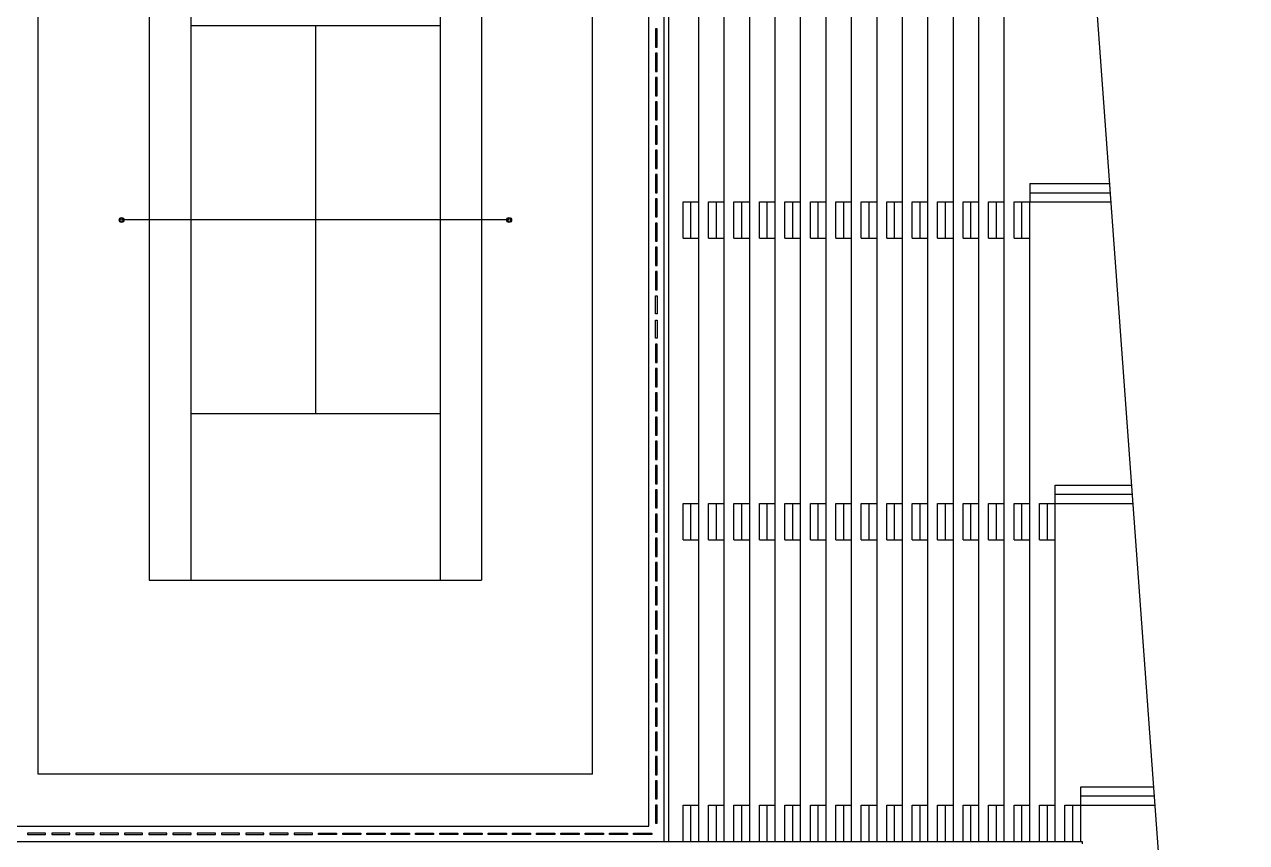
# Model space of a CAD drawing. Extents: x 23317406 to 24383751, y 42324270 to 43451021.
# Drawn here: x 24115841 to 24118530, y 43003737 to 43005536 of the extents above; entities that cross this region are included whole.
import ezdxf

# ---------------------------------------------------------------- set-up
doc = ezdxf.new("R2010")
doc.units = 0
doc.header["$MEASUREMENT"] = 0
doc.layers.add('CT', color=9, linetype='CONTINUOUS')
doc.layers.add('墙', color=7, linetype='CONTINUOUS')

msp = doc.modelspace()

# ---------------------------------------------------------------- linework, layer by layer
at = {"layer": 'CT', "color": 6, "linetype": 'ByBlock'}
for p, q in [((24118475.98138, 43001787.45783, -1), (24118100.37171, 43006945.83074, -1)), ((24117248.00333, 43006472.49741, -1), (24117248.00333, 43003739.16408, -1)), ((24117258.00333, 43006472.49741, -1), (24117258.00333, 43003739.16408, -1)), ((24117324.66999, 43003739.16408, -1), (24117324.66999, 43006472.49741, -1)), ((24117380.66999, 43003739.16408, -1), (24117380.66999, 43006472.49741, -1)), ((24117436.66999, 43003739.16408, -1), (24117436.66999, 43006472.49741, -1)), ((24117492.66999, 43003739.16408, -1), (24117492.66999, 43006472.49741, -1)), ((24117548.66999, 43003739.16408, -1), (24117548.66999, 43006472.49741, -1)), ((24117604.66999, 43003739.16408, -1), (24117604.66999, 43006472.49741, -1)), ((24117660.66999, 43003739.16408, -1), (24117660.66999, 43006472.49741, -1)), ((24117716.66999, 43003739.16408, -1), (24117716.66999, 43006472.49741, -1)), ((24117772.66999, 43003739.16408, -1), (24117772.66999, 43006472.49741, -1)), ((24117828.66999, 43003739.16408, -1), (24117828.66999, 43006472.49741, -1)), ((24117884.66999, 43003739.16408, -1), (24117884.66999, 43006472.49741, -1)), ((24117940.66999, 43003739.16408, -1), (24117940.66999, 43006472.49741, -1)), ((24117996.66999, 43003739.16408, -1), (24117996.66999, 43006472.49741, -1)), ((24117214.66999, 43003772.49741, -1), (24117214.66999, 43006439.16408, -1)), ((24115871.66999, 43003886.83074, -1), (24115871.66999, 43006324.83074, -1)), ((24117091.00333, 43003886.83074, -1), (24117091.00333, 43006324.83074, -1)), ((24116115.66999, 43005898.16408, -1), (24116115.66999, 43004313.49741, -1)), ((24116207.00333, 43005898.16408, -1), (24116207.00333, 43004313.49741, -1)), ((24116755.66999, 43005898.16408, -1), (24116755.66999, 43004313.49741, -1)), ((24116847.00333, 43005898.16408, -1), (24116847.00333, 43004313.49741, -1)), ((24116755.66999, 43005532.49741, -1), (24116207.00333, 43005532.49741, -1)), ((24116481.33666, 43005532.49741, -1), (24116481.33666, 43004679.16408, -1)), ((24117233.00333, 43005525.83074, -1), (24117229.66999, 43005525.83074, -1)), ((24117229.66999, 43005525.83074, -1), (24117229.66999, 43005485.83074, -1)), ((24117233.00333, 43005485.83074, -1), (24117233.00333, 43005525.83074, -1)), ((24117229.66999, 43005485.83074, -1), (24117233.00333, 43005485.83074, -1)), ((24117233.00333, 43005472.49741, -1), (24117229.66999, 43005472.49741, -1)), ((24117229.66999, 43005472.49741, -1), (24117229.66999, 43005432.49741, -1)), ((24117233.00333, 43005432.49741, -1), (24117233.00333, 43005472.49741, -1)), ((24117229.66999, 43005432.49741, -1), (24117233.00333, 43005432.49741, -1)), ((24117233.00333, 43005419.16408, -1), (24117229.66999, 43005419.16408, -1)), ((24117229.66999, 43005419.16408, -1), (24117229.66999, 43005379.16408, -1)), ((24117233.00333, 43005379.16408, -1), (24117233.00333, 43005419.16408, -1)), ((24117229.66999, 43005379.16408, -1), (24117233.00333, 43005379.16408, -1)), ((24117233.00333, 43005365.83074, -1), (24117229.66999, 43005365.83074, -1)), ((24117229.66999, 43005365.83074, -1), (24117229.66999, 43005325.83074, -1)), ((24117233.00333, 43005325.83074, -1), (24117233.00333, 43005365.83074, -1)), ((24117229.66999, 43005325.83074, -1), (24117233.00333, 43005325.83074, -1)), ((24117233.00333, 43005312.49741, -1), (24117229.66999, 43005312.49741, -1)), ((24117229.66999, 43005312.49741, -1), (24117229.66999, 43005272.49741, -1)), ((24117233.00333, 43005272.49741, -1), (24117233.00333, 43005312.49741, -1)), ((24117229.66999, 43005272.49741, -1), (24117233.00333, 43005272.49741, -1)), ((24117233.00333, 43005259.16408, -1), (24117229.66999, 43005259.16408, -1)), ((24117229.66999, 43005259.16408, -1), (24117229.66999, 43005219.16408, -1)), ((24117233.00333, 43005219.16408, -1), (24117233.00333, 43005259.16408, -1)), ((24117229.66999, 43005219.16408, -1), (24117233.00333, 43005219.16408, -1)), ((24117233.00333, 43005205.83074, -1), (24117229.66999, 43005205.83074, -1)), ((24117229.66999, 43005205.83074, -1), (24117229.66999, 43005165.83074, -1)), ((24117233.00333, 43005165.83074, -1), (24117233.00333, 43005205.83074, -1)), ((24117229.66999, 43005165.83074, -1), (24117233.00333, 43005165.83074, -1)), ((24118052.66999, 43005185.83074, -1), (24118228.52705, 43005185.83074, -1)), ((24118052.66999, 43005185.83074, -1), (24118052.66999, 43005145.83074, -1)), ((24118052.66999, 43005165.83074, -1), (24118229.98336, 43005165.83074, -1)), ((24117233.00333, 43005152.49741, -1), (24117229.66999, 43005152.49741, -1)), ((24117229.66999, 43005152.49741, -1), (24117229.66999, 43005112.49741, -1)), ((24117233.00333, 43005112.49741, -1), (24117233.00333, 43005152.49741, -1)), ((24117290.00333, 43005145.83074, -1), (24117324.66999, 43005145.83074, -1)), ((24117290.00333, 43005065.83074, -1), (24117290.00333, 43005145.83074, -1)), ((24117307.33666, 43005065.83074, -1), (24117307.33666, 43005145.83074, -1)), ((24117346.00333, 43005145.83074, -1), (24117380.66999, 43005145.83074, -1)), ((24117346.00333, 43005065.83074, -1), (24117346.00333, 43005145.83074, -1)), ((24117363.33666, 43005065.83074, -1), (24117363.33666, 43005145.83074, -1)), ((24117402.00333, 43005145.83074, -1), (24117436.66999, 43005145.83074, -1)), ((24117402.00333, 43005065.83074, -1), (24117402.00333, 43005145.83074, -1)), ((24117419.33666, 43005065.83074, -1), (24117419.33666, 43005145.83074, -1)), ((24117458.00333, 43005145.83074, -1), (24117492.66999, 43005145.83074, -1)), ((24117458.00333, 43005065.83074, -1), (24117458.00333, 43005145.83074, -1)), ((24117475.33666, 43005065.83074, -1), (24117475.33666, 43005145.83074, -1)), ((24117514.00333, 43005145.83074, -1), (24117548.66999, 43005145.83074, -1)), ((24117514.00333, 43005065.83074, -1), (24117514.00333, 43005145.83074, -1)), ((24117531.33666, 43005065.83074, -1), (24117531.33666, 43005145.83074, -1)), ((24117570.00333, 43005145.83074, -1), (24117604.66999, 43005145.83074, -1)), ((24117570.00333, 43005065.83074, -1), (24117570.00333, 43005145.83074, -1)), ((24117587.33666, 43005065.83074, -1), (24117587.33666, 43005145.83074, -1)), ((24117626.00333, 43005145.83074, -1), (24117660.66999, 43005145.83074, -1)), ((24117626.00333, 43005065.83074, -1), (24117626.00333, 43005145.83074, -1)), ((24117643.33666, 43005065.83074, -1), (24117643.33666, 43005145.83074, -1)), ((24117682.00333, 43005145.83074, -1), (24117716.66999, 43005145.83074, -1)), ((24117682.00333, 43005065.83074, -1), (24117682.00333, 43005145.83074, -1)), ((24117699.33666, 43005065.83074, -1), (24117699.33666, 43005145.83074, -1)), ((24117738.00333, 43005145.83074, -1), (24117772.66999, 43005145.83074, -1)), ((24117738.00333, 43005065.83074, -1), (24117738.00333, 43005145.83074, -1)), ((24117755.33666, 43005065.83074, -1), (24117755.33666, 43005145.83074, -1)), ((24117794.00333, 43005145.83074, -1), (24117828.66999, 43005145.83074, -1)), ((24117794.00333, 43005065.83074, -1), (24117794.00333, 43005145.83074, -1)), ((24117811.33666, 43005065.83074, -1), (24117811.33666, 43005145.83074, -1)), ((24117850.00333, 43005145.83074, -1), (24117884.66999, 43005145.83074, -1)), ((24117850.00333, 43005065.83074, -1), (24117850.00333, 43005145.83074, -1)), ((24117867.33666, 43005065.83074, -1), (24117867.33666, 43005145.83074, -1)), ((24117906.00333, 43005065.83074, -1), (24117906.00333, 43005145.83074, -1)), ((24117906.00333, 43005145.83074, -1), (24117940.66999, 43005145.83074, -1)), ((24117923.33666, 43005065.83074, -1), (24117923.33666, 43005145.83074, -1)), ((24117962.00333, 43005065.83074, -1), (24117962.00333, 43005145.83074, -1)), ((24117962.00333, 43005145.83074, -1), (24117996.66999, 43005145.83074, -1)), ((24117979.33666, 43005065.83074, -1), (24117979.33666, 43005145.83074, -1)), ((24118018.00333, 43005065.83074, -1), (24118018.00333, 43005145.83074, -1)), ((24118018.00333, 43005145.83074, -1), (24118052.66999, 43005145.83074, -1)), ((24118035.33666, 43005065.83074, -1), (24118035.33666, 43005145.83074, -1)), ((24118052.66999, 43003739.16408, -1), (24118052.66999, 43005145.83074, -1)), ((24118052.66999, 43005145.83074, -1), (24118231.43967, 43005145.83074, -1)), ((24117229.66999, 43005112.49741, -1), (24117233.00333, 43005112.49741, -1)), ((24116907.66999, 43005105.83074, -1), (24116055.00333, 43005105.83074, -1)), ((24117233.00333, 43005099.16408, -1), (24117229.66999, 43005099.16408, -1)), ((24117229.66999, 43005099.16408, -1), (24117229.66999, 43005059.16408, -1)), ((24117233.00333, 43005059.16408, -1), (24117233.00333, 43005099.16408, -1)), ((24117229.66999, 43005059.16408, -1), (24117233.00333, 43005059.16408, -1)), ((24117290.00333, 43005065.83074, -1), (24117324.66999, 43005065.83074, -1)), ((24117346.00333, 43005065.83074, -1), (24117380.66999, 43005065.83074, -1)), ((24117402.00333, 43005065.83074, -1), (24117436.66999, 43005065.83074, -1)), ((24117458.00333, 43005065.83074, -1), (24117492.66999, 43005065.83074, -1)), ((24117514.00333, 43005065.83074, -1), (24117548.66999, 43005065.83074, -1)), ((24117570.00333, 43005065.83074, -1), (24117604.66999, 43005065.83074, -1)), ((24117626.00333, 43005065.83074, -1), (24117660.66999, 43005065.83074, -1)), ((24117682.00333, 43005065.83074, -1), (24117716.66999, 43005065.83074, -1)), ((24117738.00333, 43005065.83074, -1), (24117772.66999, 43005065.83074, -1)), ((24117794.00333, 43005065.83074, -1), (24117828.66999, 43005065.83074, -1)), ((24117850.00333, 43005065.83074, -1), (24117884.66999, 43005065.83074, -1)), ((24117906.00333, 43005065.83074, -1), (24117940.66999, 43005065.83074, -1)), ((24117962.00333, 43005065.83074, -1), (24117996.66999, 43005065.83074, -1)), ((24118018.00333, 43005065.83074, -1), (24118052.66999, 43005065.83074, -1)), ((24117233.00333, 43005045.83074, -1), (24117229.66999, 43005045.83074, -1)), ((24117229.66999, 43005045.83074, -1), (24117229.66999, 43005005.83074, -1)), ((24117233.00333, 43005005.83074, -1), (24117233.00333, 43005045.83074, -1)), ((24117229.66999, 43005005.83074, -1), (24117233.00333, 43005005.83074, -1)), ((24117233.00333, 43004992.49741, -1), (24117229.66999, 43004992.49741, -1)), ((24117229.66999, 43004992.49741, -1), (24117229.66999, 43004952.49741, -1)), ((24117233.00333, 43004952.49741, -1), (24117233.00333, 43004992.49741, -1)), ((24117229.66999, 43004952.49741, -1), (24117233.00333, 43004952.49741, -1)), ((24117229.67, 43004899.16408, -1), (24117229.67, 43004939.16408, -1)), ((24117229.67, 43004939.16408, -1), (24117233.00333, 43004939.16408, -1)), ((24117233.00333, 43004939.16408, -1), (24117233.00333, 43004899.16408, -1)), ((24117233.00333, 43004899.16408, -1), (24117229.67, 43004899.16408, -1)), ((24117229.67, 43004845.83074, -1), (24117229.67, 43004885.83074, -1)), ((24117229.67, 43004885.83074, -1), (24117233.00333, 43004885.83074, -1)), ((24117233.00333, 43004885.83074, -1), (24117233.00333, 43004845.83074, -1)), ((24117233.00333, 43004845.83074, -1), (24117229.67, 43004845.83074, -1)), ((24117233.00333, 43004832.49741, -1), (24117229.67, 43004832.49741, -1)), ((24117229.67, 43004832.49741, -1), (24117229.67, 43004792.49741, -1)), ((24117233.00333, 43004792.49741, -1), (24117233.00333, 43004832.49741, -1)), ((24117229.67, 43004792.49741, -1), (24117233.00333, 43004792.49741, -1)), ((24117233.00333, 43004779.16408, -1), (24117229.67, 43004779.16408, -1)), ((24117229.67, 43004779.16408, -1), (24117229.67, 43004739.16408, -1)), ((24117233.00333, 43004739.16408, -1), (24117233.00333, 43004779.16408, -1)), ((24117229.67, 43004739.16408, -1), (24117233.00333, 43004739.16408, -1)), ((24117233.00333, 43004725.83074, -1), (24117229.67, 43004725.83074, -1)), ((24117229.67, 43004725.83074, -1), (24117229.67, 43004685.83074, -1)), ((24117233.00333, 43004685.83074, -1), (24117233.00333, 43004725.83074, -1)), ((24117229.67, 43004685.83074, -1), (24117233.00333, 43004685.83074, -1)), ((24116755.66999, 43004679.16408, -1), (24116207.00333, 43004679.16408, -1)), ((24117233.00333, 43004672.49741, -1), (24117229.67, 43004672.49741, -1)), ((24117229.67, 43004672.49741, -1), (24117229.67, 43004632.49741, -1)), ((24117233.00333, 43004632.49741, -1), (24117233.00333, 43004672.49741, -1)), ((24117229.67, 43004632.49741, -1), (24117233.00333, 43004632.49741, -1)), ((24117233.00333, 43004619.16408, -1), (24117229.67, 43004619.16408, -1)), ((24117229.67, 43004619.16408, -1), (24117229.67, 43004579.16408, -1)), ((24117233.00333, 43004579.16408, -1), (24117233.00333, 43004619.16408, -1)), ((24117229.67, 43004579.16408, -1), (24117233.00333, 43004579.16408, -1)), ((24117233.00333, 43004565.83074, -1), (24117229.67, 43004565.83074, -1)), ((24117229.67, 43004565.83074, -1), (24117229.67, 43004525.83074, -1)), ((24117233.00333, 43004525.83074, -1), (24117233.00333, 43004565.83074, -1)), ((24117229.67, 43004525.83074, -1), (24117233.00333, 43004525.83074, -1)), ((24118108.66999, 43003739.16408, -1), (24118108.66999, 43004522.49741, -1)), ((24118108.66999, 43004522.49741, -1), (24118276.82802, 43004522.49741, -1)), ((24117233.00333, 43004512.49741, -1), (24117229.67, 43004512.49741, -1)), ((24117229.67, 43004512.49741, -1), (24117229.67, 43004472.49741, -1)), ((24117233.00333, 43004472.49741, -1), (24117233.00333, 43004512.49741, -1)), ((24118108.66999, 43004502.49741, -1), (24118278.28433, 43004502.49741, -1)), ((24117229.67, 43004472.49741, -1), (24117233.00333, 43004472.49741, -1)), ((24117290.00333, 43004482.49741, -1), (24117324.66999, 43004482.49741, -1)), ((24117290.00333, 43004402.49741, -1), (24117290.00333, 43004482.49741, -1)), ((24117307.33666, 43004402.49741, -1), (24117307.33666, 43004482.49741, -1)), ((24117346.00333, 43004482.49741, -1), (24117380.66999, 43004482.49741, -1)), ((24117346.00333, 43004402.49741, -1), (24117346.00333, 43004482.49741, -1)), ((24117363.33666, 43004402.49741, -1), (24117363.33666, 43004482.49741, -1)), ((24117402.00333, 43004482.49741, -1), (24117436.66999, 43004482.49741, -1)), ((24117402.00333, 43004402.49741, -1), (24117402.00333, 43004482.49741, -1)), ((24117419.33666, 43004402.49741, -1), (24117419.33666, 43004482.49741, -1)), ((24117458.00333, 43004482.49741, -1), (24117492.66999, 43004482.49741, -1)), ((24117458.00333, 43004402.49741, -1), (24117458.00333, 43004482.49741, -1)), ((24117475.33666, 43004402.49741, -1), (24117475.33666, 43004482.49741, -1)), ((24117514.00333, 43004482.49741, -1), (24117548.66999, 43004482.49741, -1)), ((24117514.00333, 43004402.49741, -1), (24117514.00333, 43004482.49741, -1)), ((24117531.33666, 43004402.49741, -1), (24117531.33666, 43004482.49741, -1)), ((24117570.00333, 43004482.49741, -1), (24117604.66999, 43004482.49741, -1)), ((24117570.00333, 43004402.49741, -1), (24117570.00333, 43004482.49741, -1)), ((24117587.33666, 43004402.49741, -1), (24117587.33666, 43004482.49741, -1)), ((24117626.00333, 43004482.49741, -1), (24117660.66999, 43004482.49741, -1)), ((24117626.00333, 43004402.49741, -1), (24117626.00333, 43004482.49741, -1)), ((24117643.33666, 43004402.49741, -1), (24117643.33666, 43004482.49741, -1)), ((24117682.00333, 43004482.49741, -1), (24117716.66999, 43004482.49741, -1)), ((24117682.00333, 43004402.49741, -1), (24117682.00333, 43004482.49741, -1)), ((24117699.33666, 43004402.49741, -1), (24117699.33666, 43004482.49741, -1)), ((24117738.00333, 43004482.49741, -1), (24117772.66999, 43004482.49741, -1)), ((24117738.00333, 43004402.49741, -1), (24117738.00333, 43004482.49741, -1)), ((24117755.33666, 43004402.49741, -1), (24117755.33666, 43004482.49741, -1)), ((24117794.00333, 43004482.49741, -1), (24117828.66999, 43004482.49741, -1)), ((24117794.00333, 43004402.49741, -1), (24117794.00333, 43004482.49741, -1)), ((24117811.33666, 43004402.49741, -1), (24117811.33666, 43004482.49741, -1)), ((24117850.00333, 43004482.49741, -1), (24117884.66999, 43004482.49741, -1)), ((24117850.00333, 43004402.49741, -1), (24117850.00333, 43004482.49741, -1)), ((24117867.33666, 43004402.49741, -1), (24117867.33666, 43004482.49741, -1)), ((24117906.00333, 43004402.49741, -1), (24117906.00333, 43004482.49741, -1)), ((24117906.00333, 43004482.49741, -1), (24117940.66999, 43004482.49741, -1)), ((24117923.33666, 43004402.49741, -1), (24117923.33666, 43004482.49741, -1)), ((24117962.00333, 43004402.49741, -1), (24117962.00333, 43004482.49741, -1)), ((24117962.00333, 43004482.49741, -1), (24117996.66999, 43004482.49741, -1)), ((24117979.33666, 43004402.49741, -1), (24117979.33666, 43004482.49741, -1)), ((24118018.00333, 43004402.49741, -1), (24118018.00333, 43004482.49741, -1)), ((24118018.00333, 43004482.49741, -1), (24118052.66999, 43004482.49741, -1)), ((24118035.33666, 43004402.49741, -1), (24118035.33666, 43004482.49741, -1)), ((24118074.00333, 43004402.49741, -1), (24118074.00333, 43004482.49741, -1)), ((24118074.00333, 43004482.49741, -1), (24118108.66999, 43004482.49741, -1)), ((24118091.33666, 43004402.49741, -1), (24118091.33666, 43004482.49741, -1)), ((24118108.66999, 43004482.49741, -1), (24118279.74064, 43004482.49741, -1)), ((24117233.00333, 43004459.16408, -1), (24117229.67, 43004459.16408, -1)), ((24117229.67, 43004459.16408, -1), (24117229.67, 43004419.16408, -1)), ((24117233.00333, 43004419.16408, -1), (24117233.00333, 43004459.16408, -1)), ((24117229.67, 43004419.16408, -1), (24117233.00333, 43004419.16408, -1)), ((24117233.00333, 43004405.83074, -1), (24117229.67, 43004405.83074, -1)), ((24117229.67, 43004405.83074, -1), (24117229.67, 43004365.83074, -1)), ((24117233.00333, 43004365.83074, -1), (24117233.00333, 43004405.83074, -1)), ((24117290.00333, 43004402.49741, -1), (24117324.66999, 43004402.49741, -1)), ((24117346.00333, 43004402.49741, -1), (24117380.66999, 43004402.49741, -1)), ((24117402.00333, 43004402.49741, -1), (24117436.66999, 43004402.49741, -1)), ((24117458.00333, 43004402.49741, -1), (24117492.66999, 43004402.49741, -1)), ((24117514.00333, 43004402.49741, -1), (24117548.66999, 43004402.49741, -1)), ((24117570.00333, 43004402.49741, -1), (24117604.66999, 43004402.49741, -1)), ((24117626.00333, 43004402.49741, -1), (24117660.66999, 43004402.49741, -1)), ((24117682.00333, 43004402.49741, -1), (24117716.66999, 43004402.49741, -1)), ((24117738.00333, 43004402.49741, -1), (24117772.66999, 43004402.49741, -1)), ((24117794.00333, 43004402.49741, -1), (24117828.66999, 43004402.49741, -1)), ((24117850.00333, 43004402.49741, -1), (24117884.66999, 43004402.49741, -1)), ((24117906.00333, 43004402.49741, -1), (24117940.66999, 43004402.49741, -1)), ((24117962.00333, 43004402.49741, -1), (24117996.66999, 43004402.49741, -1)), ((24118018.00333, 43004402.49741, -1), (24118052.66999, 43004402.49741, -1)), ((24118074.00333, 43004402.49741, -1), (24118108.66999, 43004402.49741, -1)), ((24117229.67, 43004365.83074, -1), (24117233.00333, 43004365.83074, -1)), ((24117233.00333, 43004352.49741, -1), (24117229.67, 43004352.49741, -1)), ((24117229.67, 43004352.49741, -1), (24117229.67, 43004312.49741, -1)), ((24117233.00333, 43004312.49741, -1), (24117233.00333, 43004352.49741, -1)), ((24116115.66999, 43004313.49741, -1), (24116847.00333, 43004313.49741, -1)), ((24117229.67, 43004312.49741, -1), (24117233.00333, 43004312.49741, -1)), ((24117233.00333, 43004299.16408, -1), (24117229.67, 43004299.16408, -1)), ((24117229.67, 43004299.16408, -1), (24117229.67, 43004259.16408, -1)), ((24117233.00333, 43004259.16408, -1), (24117233.00333, 43004299.16408, -1)), ((24117229.67, 43004259.16408, -1), (24117233.00333, 43004259.16408, -1)), ((24117233.00333, 43004245.83074, -1), (24117229.67, 43004245.83074, -1)), ((24117229.67, 43004245.83074, -1), (24117229.67, 43004205.83074, -1)), ((24117233.00333, 43004205.83074, -1), (24117233.00333, 43004245.83074, -1)), ((24117229.67, 43004205.83074, -1), (24117233.00333, 43004205.83074, -1)), ((24117233.00333, 43004192.49741, -1), (24117229.67, 43004192.49741, -1)), ((24117229.67, 43004192.49741, -1), (24117229.67, 43004152.49741, -1)), ((24117233.00333, 43004152.49741, -1), (24117233.00333, 43004192.49741, -1)), ((24117229.67, 43004152.49741, -1), (24117233.00333, 43004152.49741, -1)), ((24117233.00333, 43004139.16408, -1), (24117229.67, 43004139.16408, -1)), ((24117229.67, 43004139.16408, -1), (24117229.67, 43004099.16408, -1)), ((24117233.00333, 43004099.16408, -1), (24117233.00333, 43004139.16408, -1)), ((24117229.67, 43004099.16408, -1), (24117233.00333, 43004099.16408, -1)), ((24117233.00333, 43004085.83074, -1), (24117229.67, 43004085.83074, -1)), ((24117229.67, 43004085.83074, -1), (24117229.67, 43004045.83074, -1)), ((24117233.00333, 43004045.83074, -1), (24117233.00333, 43004085.83074, -1)), ((24117229.67, 43004045.83074, -1), (24117233.00333, 43004045.83074, -1)), ((24117233.00333, 43004032.49741, -1), (24117229.67, 43004032.49741, -1)), ((24117229.67, 43004032.49741, -1), (24117229.67, 43003992.49741, -1)), ((24117233.00333, 43003992.49741, -1), (24117233.00333, 43004032.49741, -1)), ((24117229.67, 43003992.49741, -1), (24117233.00333, 43003992.49741, -1)), ((24117233.00333, 43003979.16408, -1), (24117229.67, 43003979.16408, -1)), ((24117229.67, 43003979.16408, -1), (24117229.67, 43003939.16408, -1)), ((24117233.00333, 43003939.16408, -1), (24117233.00333, 43003979.16408, -1)), ((24117229.67, 43003939.16408, -1), (24117233.00333, 43003939.16408, -1)), ((24117233.00333, 43003925.83074, -1), (24117229.67, 43003925.83074, -1)), ((24117229.67, 43003925.83074, -1), (24117229.67, 43003885.83074, -1)), ((24117233.00333, 43003885.83074, -1), (24117233.00333, 43003925.83074, -1)), ((24117091.00333, 43003886.83074, -1), (24115871.66999, 43003886.83074, -1)), ((24117229.67, 43003885.83074, -1), (24117233.00333, 43003885.83074, -1)), ((24117233.00333, 43003872.49741, -1), (24117229.67, 43003872.49741, -1)), ((24117229.67, 43003872.49741, -1), (24117229.67, 43003832.49741, -1)), ((24117233.00333, 43003832.49741, -1), (24117233.00333, 43003872.49741, -1)), ((24118164.66999, 43003739.16408, -1), (24118164.66999, 43003859.16408, -1)), ((24118164.66999, 43003859.16408, -1), (24118325.12899, 43003859.16408, -1)), ((24117229.67, 43003832.49741, -1), (24117233.00333, 43003832.49741, -1)), ((24118164.66999, 43003839.16408, -1), (24118326.5853, 43003839.16408, -1)), ((24117233.00333, 43003819.16408, -1), (24117229.67, 43003819.16408, -1)), ((24117229.67, 43003819.16408, -1), (24117229.67, 43003779.16408, -1)), ((24117233.00333, 43003779.16408, -1), (24117233.00333, 43003819.16408, -1)), ((24117290.00333, 43003819.16408, -1), (24117324.66999, 43003819.16408, -1)), ((24117290.00333, 43003739.16408, -1), (24117290.00333, 43003819.16408, -1)), ((24117307.33666, 43003739.16408, -1), (24117307.33666, 43003819.16408, -1)), ((24117346.00333, 43003819.16408, -1), (24117380.66999, 43003819.16408, -1)), ((24117346.00333, 43003739.16408, -1), (24117346.00333, 43003819.16408, -1)), ((24117363.33666, 43003739.16408, -1), (24117363.33666, 43003819.16408, -1)), ((24117402.00333, 43003819.16408, -1), (24117436.66999, 43003819.16408, -1)), ((24117402.00333, 43003739.16408, -1), (24117402.00333, 43003819.16408, -1)), ((24117419.33666, 43003739.16408, -1), (24117419.33666, 43003819.16408, -1)), ((24117458.00333, 43003819.16408, -1), (24117492.66999, 43003819.16408, -1)), ((24117458.00333, 43003739.16408, -1), (24117458.00333, 43003819.16408, -1)), ((24117475.33666, 43003739.16408, -1), (24117475.33666, 43003819.16408, -1)), ((24117514.00333, 43003819.16408, -1), (24117548.66999, 43003819.16408, -1)), ((24117514.00333, 43003739.16408, -1), (24117514.00333, 43003819.16408, -1)), ((24117531.33666, 43003739.16408, -1), (24117531.33666, 43003819.16408, -1)), ((24117570.00333, 43003819.16408, -1), (24117604.66999, 43003819.16408, -1)), ((24117570.00333, 43003739.16408, -1), (24117570.00333, 43003819.16408, -1)), ((24117587.33666, 43003739.16408, -1), (24117587.33666, 43003819.16408, -1)), ((24117626.00333, 43003819.16408, -1), (24117660.66999, 43003819.16408, -1)), ((24117626.00333, 43003739.16408, -1), (24117626.00333, 43003819.16408, -1)), ((24117643.33666, 43003739.16408, -1), (24117643.33666, 43003819.16408, -1)), ((24117682.00333, 43003819.16408, -1), (24117716.66999, 43003819.16408, -1)), ((24117682.00333, 43003739.16408, -1), (24117682.00333, 43003819.16408, -1)), ((24117699.33666, 43003739.16408, -1), (24117699.33666, 43003819.16408, -1)), ((24117738.00333, 43003819.16408, -1), (24117772.66999, 43003819.16408, -1)), ((24117738.00333, 43003739.16408, -1), (24117738.00333, 43003819.16408, -1)), ((24117755.33666, 43003739.16408, -1), (24117755.33666, 43003819.16408, -1)), ((24117794.00333, 43003819.16408, -1), (24117828.66999, 43003819.16408, -1)), ((24117794.00333, 43003739.16408, -1), (24117794.00333, 43003819.16408, -1)), ((24117811.33666, 43003739.16408, -1), (24117811.33666, 43003819.16408, -1)), ((24117850.00333, 43003819.16408, -1), (24117884.66999, 43003819.16408, -1)), ((24117850.00333, 43003739.16408, -1), (24117850.00333, 43003819.16408, -1)), ((24117867.33666, 43003739.16408, -1), (24117867.33666, 43003819.16408, -1)), ((24117906.00333, 43003819.16408, -1), (24117940.66999, 43003819.16408, -1)), ((24117906.00333, 43003739.16408, -1), (24117906.00333, 43003819.16408, -1)), ((24117923.33666, 43003739.16408, -1), (24117923.33666, 43003819.16408, -1)), ((24117962.00333, 43003819.16408, -1), (24117996.66999, 43003819.16408, -1)), ((24117962.00333, 43003739.16408, -1), (24117962.00333, 43003819.16408, -1)), ((24117979.33666, 43003739.16408, -1), (24117979.33666, 43003819.16408, -1)), ((24118018.00333, 43003819.16408, -1), (24118052.66999, 43003819.16408, -1)), ((24118018.00333, 43003739.16408, -1), (24118018.00333, 43003819.16408, -1)), ((24118035.33666, 43003739.16408, -1), (24118035.33666, 43003819.16408, -1)), ((24118074.00333, 43003819.16408, -1), (24118108.66999, 43003819.16408, -1)), ((24118074.00333, 43003739.16408, -1), (24118074.00333, 43003819.16408, -1)), ((24118091.33666, 43003739.16408, -1), (24118091.33666, 43003819.16408, -1)), ((24118130.00333, 43003819.16408, -1), (24118164.66999, 43003819.16408, -1)), ((24118130.00333, 43003739.16408, -1), (24118130.00333, 43003819.16408, -1)), ((24118147.33666, 43003739.16408, -1), (24118147.33666, 43003819.16408, -1)), ((24118164.66999, 43003819.16408, -1), (24118328.04161, 43003819.16408, -1)), ((24115748.00333, 43003772.49741, -1), (24117214.66999, 43003772.49741, -1)), ((24117229.67, 43003779.16408, -1), (24117233.00333, 43003779.16408, -1)), ((24115888.00333, 43003757.49741, -1), (24115848.00333, 43003757.49741, -1)), ((24115848.00333, 43003757.49741, -1), (24115848.00333, 43003754.16408, -1)), ((24115848.00333, 43003754.16408, -1), (24115888.00333, 43003754.16408, -1)), ((24115888.00333, 43003754.16408, -1), (24115888.00333, 43003757.49741, -1)), ((24115941.33666, 43003757.49741, -1), (24115901.33666, 43003757.49741, -1)), ((24115901.33666, 43003757.49741, -1), (24115901.33666, 43003754.16408, -1)), ((24115901.33666, 43003754.16408, -1), (24115941.33666, 43003754.16408, -1)), ((24115941.33666, 43003754.16408, -1), (24115941.33666, 43003757.49741, -1)), ((24115994.66999, 43003757.49741, -1), (24115954.66999, 43003757.49741, -1)), ((24115954.66999, 43003757.49741, -1), (24115954.66999, 43003754.16408, -1)), ((24115954.66999, 43003754.16408, -1), (24115994.66999, 43003754.16408, -1)), ((24115994.66999, 43003754.16408, -1), (24115994.66999, 43003757.49741, -1)), ((24116048.00333, 43003757.49741, -1), (24116008.00333, 43003757.49741, -1)), ((24116008.00333, 43003757.49741, -1), (24116008.00333, 43003754.16408, -1)), ((24116008.00333, 43003754.16408, -1), (24116048.00333, 43003754.16408, -1)), ((24116048.00333, 43003754.16408, -1), (24116048.00333, 43003757.49741, -1)), ((24116101.33666, 43003757.49741, -1), (24116061.33666, 43003757.49741, -1)), ((24116061.33666, 43003757.49741, -1), (24116061.33666, 43003754.16408, -1)), ((24116061.33666, 43003754.16408, -1), (24116101.33666, 43003754.16408, -1)), ((24116101.33666, 43003754.16408, -1), (24116101.33666, 43003757.49741, -1)), ((24116154.66999, 43003757.49741, -1), (24116114.66999, 43003757.49741, -1)), ((24116114.66999, 43003757.49741, -1), (24116114.66999, 43003754.16408, -1)), ((24116114.66999, 43003754.16408, -1), (24116154.66999, 43003754.16408, -1)), ((24116154.66999, 43003754.16408, -1), (24116154.66999, 43003757.49741, -1)), ((24116208.00333, 43003757.49741, -1), (24116168.00333, 43003757.49741, -1)), ((24116168.00333, 43003757.49741, -1), (24116168.00333, 43003754.16408, -1)), ((24116168.00333, 43003754.16408, -1), (24116208.00333, 43003754.16408, -1)), ((24116208.00333, 43003754.16408, -1), (24116208.00333, 43003757.49741, -1)), ((24116261.33666, 43003757.49741, -1), (24116221.33666, 43003757.49741, -1)), ((24116221.33666, 43003757.49741, -1), (24116221.33666, 43003754.16408, -1)), ((24116221.33666, 43003754.16408, -1), (24116261.33666, 43003754.16408, -1)), ((24116261.33666, 43003754.16408, -1), (24116261.33666, 43003757.49741, -1)), ((24116314.66999, 43003757.49741, -1), (24116274.66999, 43003757.49741, -1)), ((24116274.66999, 43003757.49741, -1), (24116274.66999, 43003754.16408, -1)), ((24116274.66999, 43003754.16408, -1), (24116314.66999, 43003754.16408, -1)), ((24116314.66999, 43003754.16408, -1), (24116314.66999, 43003757.49741, -1)), ((24116368.00333, 43003757.49741, -1), (24116328.00333, 43003757.49741, -1)), ((24116328.00333, 43003757.49741, -1), (24116328.00333, 43003754.16408, -1)), ((24116328.00333, 43003754.16408, -1), (24116368.00333, 43003754.16408, -1)), ((24116368.00333, 43003754.16408, -1), (24116368.00333, 43003757.49741, -1)), ((24116421.33666, 43003757.49741, -1), (24116381.33666, 43003757.49741, -1)), ((24116381.33666, 43003757.49741, -1), (24116381.33666, 43003754.16408, -1)), ((24116381.33666, 43003754.16408, -1), (24116421.33666, 43003754.16408, -1)), ((24116421.33666, 43003754.16408, -1), (24116421.33666, 43003757.49741, -1)), ((24116474.66999, 43003757.49741, -1), (24116434.66999, 43003757.49741, -1)), ((24116434.66999, 43003757.49741, -1), (24116434.66999, 43003754.16408, -1)), ((24116434.66999, 43003754.16408, -1), (24116474.66999, 43003754.16408, -1)), ((24116474.66999, 43003754.16408, -1), (24116474.66999, 43003757.49741, -1)), ((24116488.00333, 43003754.16408, -1), (24116488.00333, 43003757.49741, -1)), ((24116488.00333, 43003757.49741, -1), (24116528.00333, 43003757.49741, -1)), ((24116528.00333, 43003754.16408, -1), (24116488.00333, 43003754.16408, -1)), ((24116528.00333, 43003757.49741, -1), (24116528.00333, 43003754.16408, -1)), ((24116541.33666, 43003754.16408, -1), (24116541.33666, 43003757.49741, -1)), ((24116541.33666, 43003757.49741, -1), (24116581.33666, 43003757.49741, -1)), ((24116581.33666, 43003754.16408, -1), (24116541.33666, 43003754.16408, -1)), ((24116581.33666, 43003757.49741, -1), (24116581.33666, 43003754.16408, -1)), ((24116594.66999, 43003754.16408, -1), (24116594.66999, 43003757.49741, -1)), ((24116594.66999, 43003757.49741, -1), (24116634.66999, 43003757.49741, -1)), ((24116634.66999, 43003754.16408, -1), (24116594.66999, 43003754.16408, -1)), ((24116634.66999, 43003757.49741, -1), (24116634.66999, 43003754.16408, -1)), ((24116648.00333, 43003754.16408, -1), (24116648.00333, 43003757.49741, -1)), ((24116648.00333, 43003757.49741, -1), (24116688.00333, 43003757.49741, -1)), ((24116688.00333, 43003754.16408, -1), (24116648.00333, 43003754.16408, -1)), ((24116688.00333, 43003757.49741, -1), (24116688.00333, 43003754.16408, -1)), ((24116701.33666, 43003754.16408, -1), (24116701.33666, 43003757.49741, -1)), ((24116701.33666, 43003757.49741, -1), (24116741.33666, 43003757.49741, -1)), ((24116741.33666, 43003754.16408, -1), (24116701.33666, 43003754.16408, -1)), ((24116741.33666, 43003757.49741, -1), (24116741.33666, 43003754.16408, -1)), ((24116754.66999, 43003754.16408, -1), (24116754.66999, 43003757.49741, -1)), ((24116754.66999, 43003757.49741, -1), (24116794.66999, 43003757.49741, -1)), ((24116794.66999, 43003754.16408, -1), (24116754.66999, 43003754.16408, -1)), ((24116794.66999, 43003757.49741, -1), (24116794.66999, 43003754.16408, -1)), ((24116808.00333, 43003754.16408, -1), (24116808.00333, 43003757.49741, -1)), ((24116808.00333, 43003757.49741, -1), (24116848.00333, 43003757.49741, -1)), ((24116848.00333, 43003754.16408, -1), (24116808.00333, 43003754.16408, -1)), ((24116848.00333, 43003757.49741, -1), (24116848.00333, 43003754.16408, -1)), ((24116861.33666, 43003754.16408, -1), (24116861.33666, 43003757.49741, -1)), ((24116861.33666, 43003757.49741, -1), (24116901.33666, 43003757.49741, -1)), ((24116901.33666, 43003754.16408, -1), (24116861.33666, 43003754.16408, -1)), ((24116901.33666, 43003757.49741, -1), (24116901.33666, 43003754.16408, -1)), ((24116914.66999, 43003754.16408, -1), (24116914.66999, 43003757.49741, -1)), ((24116914.66999, 43003757.49741, -1), (24116954.66999, 43003757.49741, -1)), ((24116954.66999, 43003754.16408, -1), (24116914.66999, 43003754.16408, -1)), ((24116954.66999, 43003757.49741, -1), (24116954.66999, 43003754.16408, -1)), ((24116968.00333, 43003754.16408, -1), (24116968.00333, 43003757.49741, -1)), ((24116968.00333, 43003757.49741, -1), (24117008.00333, 43003757.49741, -1)), ((24117008.00333, 43003754.16408, -1), (24116968.00333, 43003754.16408, -1)), ((24117008.00333, 43003757.49741, -1), (24117008.00333, 43003754.16408, -1)), ((24117021.33666, 43003754.16408, -1), (24117021.33666, 43003757.49741, -1)), ((24117021.33666, 43003757.49741, -1), (24117061.33666, 43003757.49741, -1)), ((24117061.33666, 43003754.16408, -1), (24117021.33666, 43003754.16408, -1)), ((24117061.33666, 43003757.49741, -1), (24117061.33666, 43003754.16408, -1)), ((24117074.66999, 43003754.16408, -1), (24117074.66999, 43003757.49741, -1)), ((24117074.66999, 43003757.49741, -1), (24117114.66999, 43003757.49741, -1)), ((24117114.66999, 43003754.16408, -1), (24117074.66999, 43003754.16408, -1)), ((24117114.66999, 43003757.49741, -1), (24117114.66999, 43003754.16408, -1)), ((24117128.00333, 43003754.16408, -1), (24117128.00333, 43003757.49741, -1)), ((24117128.00333, 43003757.49741, -1), (24117168.00333, 43003757.49741, -1)), ((24117168.00333, 43003754.16408, -1), (24117128.00333, 43003754.16408, -1)), ((24117168.00333, 43003757.49741, -1), (24117168.00333, 43003754.16408, -1)), ((24117181.33666, 43003754.16408, -1), (24117181.33666, 43003757.49741, -1)), ((24117181.33666, 43003757.49741, -1), (24117221.33666, 43003757.49741, -1)), ((24117221.33666, 43003754.16408, -1), (24117181.33666, 43003754.16408, -1)), ((24117221.33666, 43003757.49741, -1), (24117221.33666, 43003754.16408, -1)), ((24114968.66999, 43003739.16408, -1), (24118168.00333, 43003739.16408, -1)), ((24118168.00333, 43003739.16408, -1), (24118168.00333, 43003734.16408, -1))]:
    msp.add_line(p, q, dxfattribs=at)
for centre, radius in [((24116055.00333, 43005105.83074, -1), 5.33333), ((24116055.00333, 43005105.83074, -1), 3.33333), ((24116907.66999, 43005105.83074, -1), 5.33333), ((24116907.66999, 43005105.83074, -1), 3.33333)]:
    msp.add_circle(centre, radius, dxfattribs=at)
at = {"layer": '墙', "ltscale": 5000}
for start, end in [(67.1172342395, 67.1172342395), (66.2587266313, 66.2587266313), (64.4772342395, 64.4772342395), (64.9387266313, 64.9387266313)]:
    msp.add_arc((23850578.58196, 42857442.58139), 533172.67138, start, end, dxfattribs=at)
at = {"layer": '墙'}
for centre, start, end in [((23850634.74669, 42857737.27781), 79.4743453394, 79.4743453394), ((23850639.30178, 42857736.37231), 78.1227654233, 78.1227654233), ((23850644.55659, 42857735.23786), 77.5606287088, 77.5606287088), ((23850649.0789, 42857734.18074), 76.2090487927, 76.2090487927)]:
    msp.add_arc(centre, 530172.67138, start, end, dxfattribs=at)

doc.saveas('drawing.dxf')
